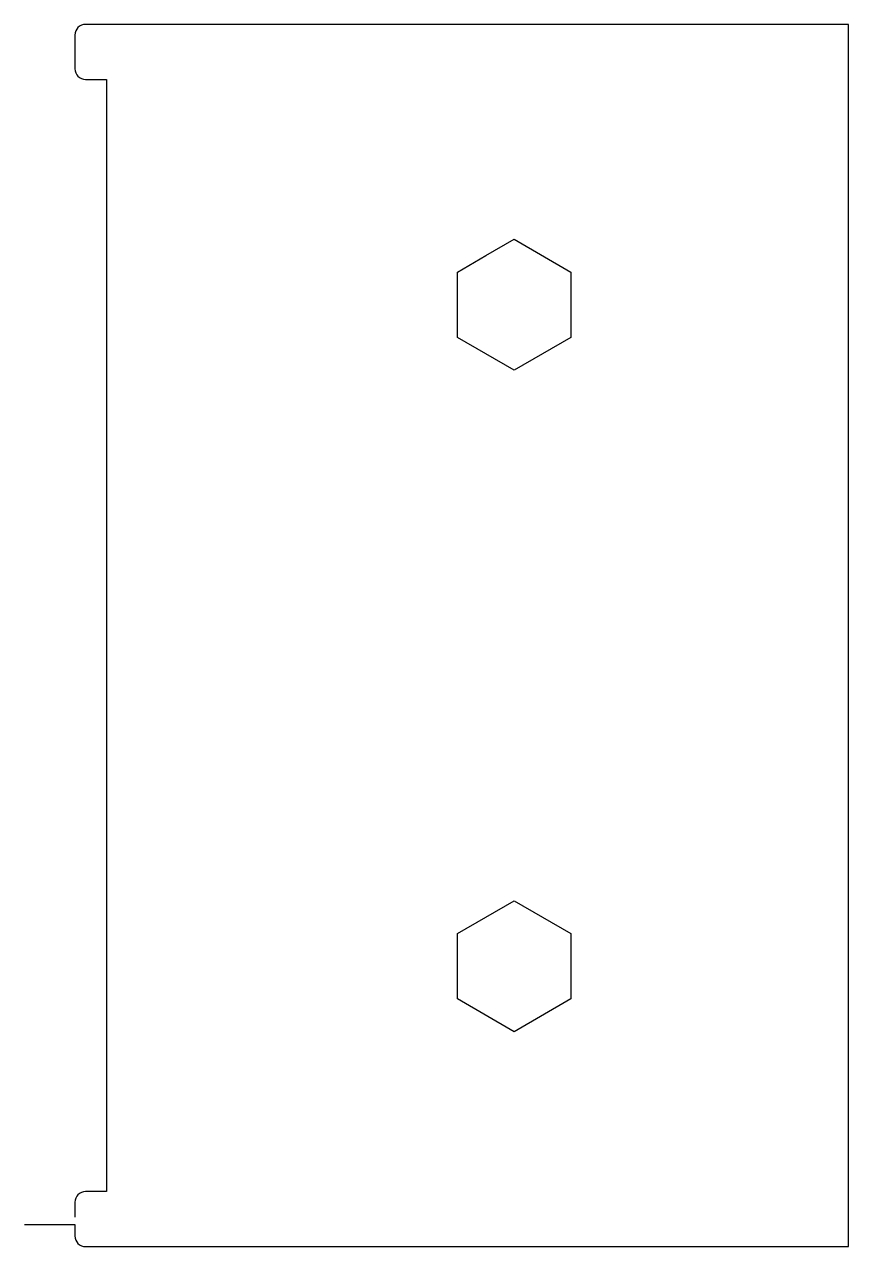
# Model space of a CAD drawing. Extents: x 336 to 417, y 1366 to 1487.
import ezdxf

# ---------------------------------------------------------------- set-up
doc = ezdxf.new("R2010")
doc.units = 0

msp = doc.modelspace()

# ---------------------------------------------------------------- linework, layer by layer
for p, q in [((416.96, 1486.55), (342.02, 1486.55)), ((416.96, 1366.45), (416.96, 1486.55)), ((340.97, 1485.5), (340.97, 1482.2)), ((342.02, 1481.15), (344.07, 1481.15)), ((344.07, 1481.15), (344.07, 1371.85)), ((381.33, 1463.83), (384.12, 1465.44)), ((384.12, 1465.44), (389.7, 1462.22)), ((378.55, 1462.22), (381.33, 1463.83)), ((378.55, 1455.78), (378.55, 1462.22)), ((389.7, 1462.22), (389.7, 1455.78)), ((384.12, 1452.56), (378.55, 1455.78)), ((389.7, 1455.78), (384.12, 1452.56)), ((381.33, 1398.83), (384.12, 1400.44)), ((384.12, 1400.44), (389.7, 1397.22)), ((378.55, 1397.22), (381.33, 1398.83)), ((378.55, 1390.78), (378.55, 1397.22)), ((389.7, 1397.22), (389.7, 1390.78)), ((384.12, 1387.56), (378.55, 1390.78)), ((389.7, 1390.78), (384.12, 1387.56)), ((344.07, 1371.85), (342.02, 1371.85)), ((340.97, 1370.8), (340.97, 1369.33)), ((336.02, 1368.63), (340.97, 1368.63)), ((340.97, 1368.63), (340.97, 1367.5)), ((342.02, 1366.45), (416.96, 1366.45))]:
    msp.add_line(p, q)
for centre, start, end in [((342.02, 1485.5), 90, 180), ((342.02, 1482.2), 180, 270), ((342.02, 1370.8), 90, 180), ((342.02, 1367.5), 180, 270)]:
    msp.add_arc(centre, 1.05, start, end)

doc.saveas('drawing.dxf')
